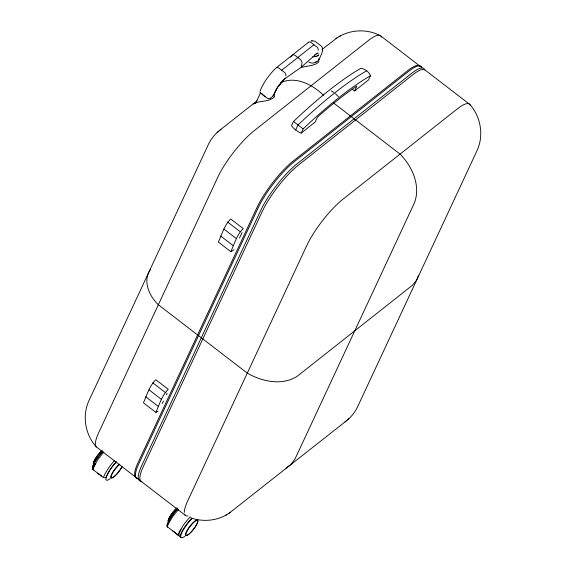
<?xml version="1.0" encoding="UTF-8"?>
<svg xmlns="http://www.w3.org/2000/svg" width="566" height="566" viewBox="0 0 566 566"><rect width="100%" height="100%" fill="white"/><g stroke="black" fill="none" stroke-linecap="round" stroke-linejoin="round"><path stroke-width="0.85" d="M322.634 50.112L322.245 47.417L321.141 45.959L314.816 41.169L311.845 40.823M322.634 50.027L321.729 53.629L318.87 59.833M277.665 86.98L277.234 87.772L277.559 87.588M285.639 78.066L284.295 79.127L301.31 67.205L301.989 63.01M418.387 275.762L416.569 280.262L412.359 285.328L297.214 376.263C282.038 386.005 262.016 381.597 247.292 373.128L201.425 337.867M272.84 96.241L273.986 94.281M155.891 412.395C159.442 404.506 161.89 395.443 168.279 389.337L155.806 379.744C149.417 385.849 146.969 394.912 143.417 402.808L155.891 412.395L158.006 411.369M230.843 251.658C234.395 243.762 236.843 234.699 243.239 228.593L230.765 219.007C224.369 225.112 221.922 234.175 218.37 242.071L230.843 251.658L233.991 249.811M102.863 451.491A14.794 3.502 -52.5 0 0 92.343 467.353L92.654 469.306L103.422 477.584L104.682 474.442L108.219 468.521A16.555 3.92 -52.5 0 1 114.587 460.547M191.938 518.244A14.794 3.502 -52.5 0 0 180.455 535.082L178.071 534.962L167.303 526.684L168.562 523.543L172.099 517.621A16.555 3.92 -52.5 0 1 178.467 509.655M260.07 91.02C263.508 82.558 268.928 75.016 275.38 68.599M255.485 103.613L260.678 92.484M277.149 87.829L272.876 96.27L270.315 98.293M273.64 95.321L277.142 88.239M354.585 90.942L368.544 79.912L370.518 75.681C368.862 71.748 365.07 68.91 360.867 68.267L356.403 70.948A267.718 63.427 -52.5 0 0 299.209 116.108L293.485 121.485L291.511 125.716A16.435 10.931 25 0 0 301.162 133.13L315.12 122.1L317.406 117.197L320.356 114.58A264.166 62.585 -52.5 0 1 354.351 87.737L356.87 86.032L354.585 90.942L352.519 89.35M162.343 403.466L163.447 401.11M166.383 394.813L167.112 393.243M239.496 238.01L242.071 232.499M295.65 129.961L297.935 125.058A268.956 63.717 -52.5 0 1 366.697 70.757M301.162 133.13L303.135 128.899L308.859 123.522A267.718 63.427 -52.5 0 1 366.046 78.363L370.518 75.681M275.126 91.437L276.625 88.728M95.406 463.476L92.654 469.306L97.451 460.243A16.555 3.92 -52.5 0 1 103.819 452.276M180.823 529.132L178.071 534.962L182.868 525.899A16.555 3.92 -52.5 0 1 190.332 516.793M150.372 269.628C142.37 281.054 149.318 296.152 158.339 304.749L197.951 335.199M277.821 86.909L282.894 80.563M278.161 86.683L283.87 79.841M278.486 85.954L280.637 83.152M281.352 82.233L282.109 81.37M290.549 57.046L292.084 55.397M282.858 80.542L283.637 79.785M274.277 95.258L274.404 96.984C268.701 102.361 259.688 100.246 253.172 103.939L257.12 100.776M253.455 103.684L221.023 129.267C214.924 133.739 210.127 139.873 207.276 146.877L88.82 400.912C81.985 415.982 85.218 434.695 96.312 446.899L185.266 515.272M229.138 513.206L344.977 421.967C351.076 417.496 355.873 411.362 358.724 404.357L477.18 150.323C484.015 135.246 480.782 116.539 469.688 104.335L425.215 70.142A41.509 9.834 -52.5 0 0 412.784 74.762L298.416 165.081A41.509 9.834 -52.5 0 0 262.32 211.33L143.311 466.547A41.509 9.834 -52.5 0 0 141.917 481.723M301.31 67.205L316.571 53.636L314.555 55.227M217.118 132.557L218.469 131.418M219.41 130.619L221.023 129.267M344.977 421.967L346.59 420.609M347.531 419.809L348.882 418.67M276.357 67.708L308.633 42.217M281.691 70.241L313.974 44.749M282.568 80.662L283.955 79.565M322.012 49.511L336.862 38.028M282.519 80.86L283.502 80.195M335.928 38.601C348.479 29.715 365.869 28.328 379.602 35.318M339.204 36.585L340.421 35.835M190.707 517.805C202.43 522.029 216.035 521.017 226.796 514.643M225.579 515.393L230.072 512.626M286.049 468.075L290.91 464.523L295.063 458.877L414.51 202.713C420.828 185.521 412.267 166.461 400.077 154.108L354.21 118.853M280.694 82.707C295.799 75.618 312.8 84.794 323.632 95.35M310.939 41.07L312.177 40.752M316.988 53.395L317.894 53.162M292.969 54.753L294.709 55.121L300.673 59.678L302.095 62.338M301.869 67.234L312.234 65.288L316.415 63.809L318.757 61.956L318.63 60.229M317.859 53.133L318.248 53.147M313.005 56.798L316.281 56.558L318.821 54.93L316.281 56.48L313.012 56.671M103.422 477.584L105.8 477.718L110.137 469.476A14.794 3.502 -52.5 0 1 116.32 461.835M308.838 62.076C312.099 64.036 316.139 63.017 318.559 60.194A2.724 1.811 25 0 0 318.906 58.616M350.375 115.903L355.604 119.921M331.167 90.864L333.77 92.392M202.812 338.935L197.584 334.916M303.135 128.899L293.485 121.485M380.734 35.955L421.741 67.474M333.36 102.828L350.736 116.179M261.018 93.475L266.692 97.833A2.724 1.811 25 0 0 270.329 98.307M227.688 222.084L240.161 231.671M223.995 229.11L236.461 238.703M220.74 236.086L233.213 245.672M152.735 382.821L165.208 392.408M149.035 389.854L161.508 399.44M145.787 396.823L158.261 406.409M181.127 537.594L175.481 533.257A14.277 3.382 -52.5 0 1 175.057 532.38M335.419 93.659L338.383 96.701M260.318 92.76L259.957 91.975M167.303 526.684L166.984 524.753L171.328 516.51A14.794 3.502 -52.5 0 1 177.512 508.869M265.213 96.51A6.205 4.125 25 0 1 261.931 93.454M285.788 75.922A2.759 1.953 51.7 0 0 284.528 72.427L278.854 68.062A2.759 1.953 51.7 0 0 275.861 68.295M316.429 61.588A6.205 4.125 25 0 1 315.375 62.161M318.064 50.431A2.759 1.953 51.7 0 0 316.811 46.936L311.137 42.57A2.759 1.953 51.7 0 0 308.137 42.804M140.297 480.987A41.905 9.926 -52.5 0 1 141.698 465.669L260.714 210.439A41.905 9.926 -52.5 0 1 297.157 163.751L411.539 73.417A41.905 9.926 -52.5 0 1 424.783 69.965M136.689 477.704A41.509 9.834 -52.5 0 1 138.083 462.528L257.091 207.312A41.509 9.834 -52.5 0 1 293.188 161.062L407.555 70.743A41.509 9.834 -52.5 0 1 419.986 66.123M137.51 478.836A41.905 9.926 -52.5 0 1 138.911 463.526L257.926 208.295A41.905 9.926 -52.5 0 1 294.362 161.6L408.744 71.274A41.905 9.926 -52.5 0 1 421.995 67.821M96.312 446.899A41.509 9.834 -52.5 0 1 98.838 432.353L217.839 177.144A41.509 9.834 -52.5 0 1 253.943 130.895L368.31 40.575A41.509 9.834 -52.5 0 1 381.434 37.151M121.563 467.488A9.778 2.314 -52.5 0 1 113.32 477.258A9.778 2.314 -52.5 0 1 111.467 474.626A9.778 2.314 -52.5 0 1 119.284 464.247M93.567 464.615A9.778 2.314 -52.5 0 1 95.258 458.948A9.778 2.314 -52.5 0 1 101.852 450.847M122.1 466.54A9.318 2.207 -52.5 0 1 114.056 476.706A9.318 2.207 -52.5 0 1 111.856 474.52A9.318 2.207 -52.5 0 1 119.773 464.233M93.779 469.773A14.277 3.382 -52.5 0 1 93.765 464.042A14.277 3.382 -52.5 0 1 102.75 451.59M110.179 478.687A14.277 3.382 -52.5 0 1 106.472 476.515A14.277 3.382 -52.5 0 1 116.334 462.033M101.724 475.886A14.277 3.382 -52.5 0 1 100.281 474.895M99.418 474.11A14.277 3.382 -52.5 0 1 97.975 473.126M93.715 464.148A9.318 2.207 -52.5 0 1 95.52 458.425A9.318 2.207 -52.5 0 1 102.078 450.628M187.947 515.973A41.509 9.834 -52.5 0 1 184.566 514.077M184.318 512.343A41.509 9.834 -52.5 0 1 187.785 500.733L306.793 245.517A41.509 9.834 -52.5 0 1 342.897 199.267L457.257 108.948A41.509 9.834 -52.5 0 1 470.388 105.531M168.343 522.1A9.778 2.314 -52.5 0 1 170.239 516.093A9.778 2.314 -52.5 0 1 177.123 507.907M195.1 526.974A9.778 2.314 -52.5 0 1 185.492 534.983A9.778 2.314 -52.5 0 1 194.223 521.576A9.778 2.314 -52.5 0 1 195.539 526.295M190.098 533.094A9.318 2.207 -52.5 0 1 186.476 532.358A9.318 2.207 -52.5 0 1 195.143 521.244A9.318 2.207 -52.5 0 1 196.253 525.206M195.893 525.821A9.318 2.207 -52.5 0 1 190.6 532.606M184.955 536.165A14.277 3.382 -52.5 0 1 181.353 533.71A14.277 3.382 -52.5 0 1 191.697 518.923M167.536 527.151A14.277 3.382 -52.5 0 1 167.769 523.267M168.095 522.475A14.277 3.382 -52.5 0 1 177.526 509.067M174.194 531.594A14.277 3.382 -52.5 0 1 172.75 530.604M168.491 521.626A9.318 2.207 -52.5 0 1 170.295 515.902A9.318 2.207 -52.5 0 1 176.854 508.105"/></g></svg>
